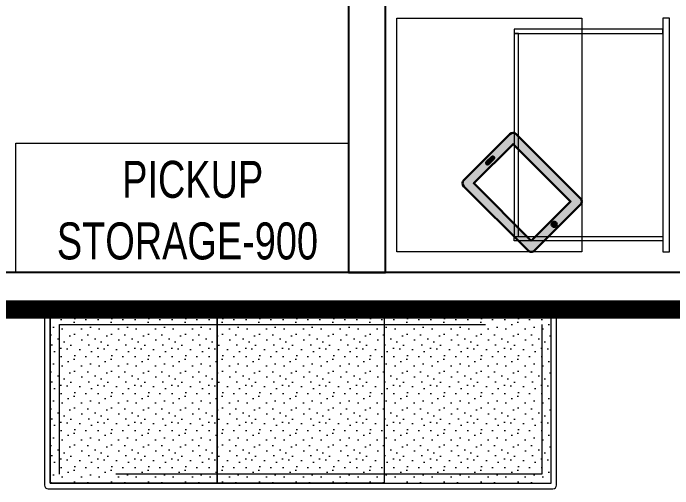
# Model space of a CAD drawing. Header units: feet. Extents: x 9494323 to 9502363, y -6780591 to -6762539.
# Drawn here: x 9498376 to 9500161, y -6769484 to -6768197 of the extents above; entities that cross this region are included whole.
import ezdxf

# ---------------------------------------------------------------- set-up
doc = ezdxf.new("R2010")
doc.units = ezdxf.units.FT
doc.header["$LTSCALE"] = 33
doc.header["$MEASUREMENT"] = 0
doc.linetypes.add('ACAD_ISO03W100', pattern=[30, 12, -18])
doc.linetypes.add('HIDDEN2', pattern=[4.7624999999999975, 3.174999999999998, -1.587499999999999])
for name, color, linetype, lineweight in [('LENS-FURNITURE', 13, 'Continuous', 9), ('LENS-HATCH', 251, 'Continuous', 5), ('LENS-PARTITION', 21, 'Continuous', 25), ('LENS-TEXT', 31, 'Continuous', 5), ('LK-FF&E FLOOR', 1, 'Continuous', 9), ('LK-FF&E WALL', 1, 'Continuous', 9), ('LK-FLUTTED FINISH', 20, 'Continuous', 30), ('LN-ELEVATION-2', 103, 'Continuous', 20), ('LN-ELEVATION-5', 167, 'Continuous', 5)]:
    doc.layers.add(name, color=color, linetype=linetype, lineweight=lineweight)
doc.styles.add('LK TXT', font='GILC____.TTF', dxfattribs={"height": 100})

# ---------------------------------------------------------------- blocks, each defined once
blk = doc.blocks.new('TRIAL SET CABINET 633x500')
at = {"layer": 'LENS-FURNITURE'}
h = blk.add_hatch(color=9, dxfattribs=at)
h.dxf.hatch_style = 1
edge = h.paths.add_edge_path()
edge.add_line((-8.54246803093703, -981.9670201920668), (115.9083254579454, -857.5162267031847))
edge.add_arc((107.4230440836399, -849.030945328879), 12.00000000009463, 315, 405)
edge.add_line((115.9083254579454, -840.5456639545736), (-58.03994271345434, -666.5973957831737))
edge.add_arc((-66.52522408775982, -675.0826771574792), 12.00000000009463, 45.00000000000002, 135)
edge.add_line((-75.01050546206531, -666.5973957831737), (-199.4612989509478, -791.0481892720562))
edge.add_arc((-190.9760175766423, -799.5334706454303), 11.99999999943607, 135.0000000031442, 225.0000000031442)
edge.add_line((-199.4612989500165, -808.0187520197359), (-25.5130307786167, -981.967020191136))
edge.add_arc((-17.02774940431148, -973.4817388177615), 11.99999999943605, 224.9999999968574, 314.9999999968578)
h.paths.add_polyline_path([(-17.02774940524252, -955.0969625067663), (89.03826777357607, -849.0309453279477), (-66.52522408775982, -693.4674534666119), (-172.5912412665784, -799.5334706454305)], flags=16)
edge = h.paths.add_edge_path(flags=16)
edge.add_line((-138.2965623782947, -741.9042679787381), (-124.1544267544522, -727.7621323548956))
edge.add_arc((-121.3259996296837, -730.5905594796641), 4.000000000031514, 45.00000000000051, 134.9999999999996, ccw=False)
edge.add_arc((-121.3259996296838, -730.5905594796641), 4.000000000031584, -45.000000000000625, 44.999999999999375, ccw=False)
edge.add_line((-118.4975725049153, -733.4189866044327), (-132.6397081287578, -747.561122228275))
edge.add_arc((-135.4681352535263, -744.7326951035067), 4.000000000031524, 225.0000000000006, 314.99999999999966, ccw=False)
edge.add_arc((-135.4681352535261, -744.7326951035066), 4.000000000031665, 135.0000000000006, 225.0000000000006, ccw=False)
edge = h.paths.add_edge_path(flags=16)
edge.add_arc((44.84409394953398, -910.9027886827243), 7, 0, 360)
at = {"layer": 'LENS-FURNITURE', "lineweight": 0}
h = blk.add_hatch(dxfattribs=at)
h.set_pattern_fill('ANSI31', color=252, scale=10, angle=405)
h.set_pattern_definition([(90, (-3772352.875833935, -3684050.327587578), (-1.25, 2e-16), [])])
edge = h.paths.add_edge_path()
edge.add_line((-138.2965623782947, -741.9042679787381), (-124.1544267544522, -727.7621323548956))
edge.add_arc((-121.3259996296837, -730.5905594796641), 4.000000000031514, 45.00000000000051, 134.9999999999996, ccw=False)
edge.add_arc((-121.3259996296838, -730.5905594796641), 4.000000000031584, -45.000000000000625, 44.999999999999375, ccw=False)
edge.add_line((-118.4975725049153, -733.4189866044327), (-132.6397081287578, -747.561122228275))
edge.add_arc((-135.4681352535263, -744.7326951035067), 4.000000000031524, 225.0000000000006, 314.99999999999966, ccw=False)
edge.add_arc((-135.4681352535261, -744.7326951035066), 4.000000000031665, 135.0000000000006, 225.0000000000006, ccw=False)
edge = h.paths.add_edge_path()
edge.add_arc((44.84409394953398, -910.9027886827243), 7, 0, 360)
at = {"layer": 'LENS-FURNITURE'}
blk.add_lwpolyline([(119.4230440827086, -352.4817388160154), (119.4230440827086, -985.4817388160156), (-380.5769559172913, -985.4817388160156), (-380.5769559172913, -352.4817388160154)], close=True, dxfattribs=at)
at = {"layer": 'LENS-FURNITURE', "color": 146}
for points in [[(338.5359051078558, -352.4817388160154), (338.5359051078558, -985.4817388160156), (356.5359051078559, -985.4817388160156), (356.5359051078559, -352.4817388160154)], [(-63.4640948921442, -382.4817388160154), (-63.4640948921442, -394.4817388160154), (338.5359051078558, -394.4817388160154), (338.5359051078558, -382.4817388160154)], [(-63.4640948921442, -394.4817388160154), (-63.4640948921442, -943.4817388160153), (-51.4640948921442, -943.4817388160153), (-51.4640948921442, -394.4817388160154)], [(-63.4640948921442, -955.4817388160152), (-63.4640948921442, -943.4817388160153), (338.5359051078558, -943.4817388160153), (338.5359051078558, -955.4817388160152)]]:
    blk.add_lwpolyline(points, close=True, dxfattribs=at)
at = {"layer": 'LENS-FURNITURE', "color": 18, "lineweight": 30}
for points in [[(-8.54246803093703, -981.9670201920668), (115.9083254579454, -857.5162267031847, 0.4142135623730951), (115.9083254579454, -840.5456639545736), (-58.03994271345434, -666.5973957831737, 0.4142135623730951), (-75.01050546206531, -666.5973957831737), (-199.4612989509478, -791.0481892720562, 0.4142135623730951), (-199.4612989500165, -808.0187520197359), (-25.51303077861669, -981.967020191136, 0.4142135623730951)], [(-138.2965623782947, -741.9042679787381), (-124.1544267544522, -727.7621323548956, -0.4142135623730951), (-118.4975725049153, -727.7621323548956), (-118.4975725049153, -727.7621323548956, -0.4142135623730951), (-118.4975725049153, -733.4189866044327), (-132.6397081287578, -747.561122228275, -0.4142135623730951), (-138.2965623782947, -747.561122228275), (-138.2965623782947, -747.561122228275, -0.4142135623730951)]]:
    blk.add_lwpolyline(points, format="xyb", close=True, dxfattribs=at)
blk.add_lwpolyline([(-17.02774940524252, -955.0969625067663), (89.03826777357607, -849.0309453279477), (-66.52522408775982, -693.4674534666119), (-172.5912412665784, -799.5334706454305)], close=True, dxfattribs=at)
blk.add_circle((44.84409394953398, -910.9027886827243), 7, dxfattribs=at)
blk = doc.blocks.new('3 seater Bench 1385')
at = {"layer": 'LENS-HATCH', "lineweight": 0}
h = blk.add_hatch(dxfattribs=at)
h.set_pattern_fill('STIP1', color=177, scale=100, angle=269.9999999999999, pattern_type=2)
h.set_pattern_definition([(270, (6617025.245374651, -170439.1063060568), (100, -1.516e-13), [0, -100]), (270, (6617009.245374652, -170451.1063060568), (100, -1.516e-13), [0, -100]), (270, (6616985.245374652, -170446.1063060568), (100, -1.516e-13), [0, -100]), (270, (6616962.245374652, -170481.1063060568), (100, -1.516e-13), [0, -100]), (270, (6616998.245374652, -170478.1063060568), (100, -1.516e-13), [0, -100]), (270, (6617022.245374652, -170505.1063060568), (100, -1.516e-13), [0, -100]), (270, (6617029.245374651, -170470.1063060568), (100, -1.516e-13), [0, -100]), (270, (6616988.245374651, -170512.1063060568), (100, -1.516e-13), [0, -100]), (270, (6616956.245374652, -170507.1063060568), (100, -1.516e-13), [0, -100]), (270, (6616941.245374651, -170433.1063060568), (100, -1.516e-13), [0, -100]), (270, (6616961.245374652, -170451.1063060568), (100, -1.516e-13), [0, -100]), (270, (6616942.245374652, -170465.1063060568), (100, -1.516e-13), [0, -100]), (270, (6617006.245374652, -170526.1063060568), (100, -1.516e-13), [0, -100]), (270, (6616981.245374652, -170494.1063060568), (100, -1.516e-13), [0, -100]), (270, (6617014.245374652, -170486.1063060568), (100, -1.516e-13), [0, -100]), (270, (6617005.245374651, -170503.1063060568), (100, -1.516e-13), [0, -100]), (270, (6616978.245374651, -170467.1063060568), (100, -1.516e-13), [0, -100]), (270, (6617032.245374652, -170495.1063060568), (100, -1.516e-13), [0, -100]), (270, (6616973.245374651, -170526.1063060568), (100, -1.516e-13), [0, -100]), (270, (6616943.245374651, -170523.1063060568), (100, -1.516e-13), [0, -100])])
h.paths.add_polyline_path([(677.5000000004657, 227.5), (225.8333333334885, 227.5), (225.8333333334885, -227.5), (677.5000000004657, -227.5)])
h.paths.add_polyline_path([(-225.8333333334885, 227.5), (225.8333333334885, 227.5), (225.8333333334885, -227.5), (-225.8333333334885, -227.5)])
h.paths.add_polyline_path([(-677.5000000004657, 227.5), (-225.8333333334885, 227.5), (-225.8333333334885, -227.5), (-677.5000000004657, -227.5)])
at = {"layer": 'LN-ELEVATION-2', "ltscale": 0.5}
for points in [[(-677.5000000004657, 227.5), (-225.8333333334885, 227.5), (-225.8333333334885, -227.5), (-677.5000000004657, -227.5)], [(-225.8333333334885, 227.5), (225.8333333334885, 227.5), (225.8333333334885, -227.5), (-225.8333333334885, -227.5)], [(677.5000000004657, 227.5), (225.8333333334885, 227.5), (225.8333333334885, -227.5), (677.5000000004657, -227.5)]]:
    blk.add_lwpolyline(points, close=True, dxfattribs=at)
at = {"layer": 'LN-ELEVATION-5', "ltscale": 0.5}
blk.add_lwpolyline([(682.4999999995343, 242.5), (-682.5000000004655, 242.5, 0.4142135623730951), (-692.5000000004655, 232.5), (-692.5000000004655, -232.5, 0.4142135623730951), (-682.5000000004655, -242.5), (682.4999999995343, -242.5, 0.4142135623730951), (692.4999999995343, -232.5), (692.4999999995343, 232.5, 0.4142135623730951)], format="xyb", close=True, dxfattribs=at)
blk.add_lwpolyline([(677.4999999995343, 227.5), (-677.5000000004657, 227.5), (-677.5000000004657, -227.5), (677.4999999995343, -227.5)], close=True, dxfattribs=at)
at = {"layer": 'LN-ELEVATION-5', "linetype": 'HIDDEN2', "ltscale": 11}
blk.add_lwpolyline([(-652.5000000004657, 202.5), (652.5000000004657, 202.5), (652.5000000004657, -202.5), (-652.5000000004657, -202.5)], close=True, dxfattribs=at)

msp = doc.modelspace()

# ---------------------------------------------------------------- linework, layer by layer
at = {"layer": 'LENS-PARTITION'}
for points in [[(9499283.184372371, -6768898.838432687), (9499383.184372377, -6768898.838432687), (9499383.18437238, -6767498.83843269), (9499283.184372375, -6767498.83843269)], [(9500483.184376517, -6768898.838432687), (9497883.184376497, -6768898.838432687), (9497883.184376497, -6768998.838432687), (9500483.184376517, -6768998.838432687)]]:
    msp.add_lwpolyline(points, close=True, dxfattribs=at)
at = {"layer": 'LK-FF&E WALL'}
msp.add_lwpolyline([(9498383.184372375, -6768898.838432687), (9498383.184372375, -6768548.838432687), (9499283.184372375, -6768548.838432687), (9499283.184372375, -6768898.838432687)], close=True, dxfattribs=at)
at = {"layer": 'LK-FLUTTED FINISH', "linetype": 'ACAD_ISO03W100', "ltscale": 0.05, "const_width": 50}
msp.add_lwpolyline([(9496183.18437652, -6768998.838432687), (9501233.184376515, -6768998.838432687)], dxfattribs=at)

# ---------------------------------------------------------------- block references
at = {"layer": 'LENS-FURNITURE'}
msp.add_blockref('TRIAL SET CABINET 633x500', (9499794.947586738, -6767857.285280102), dxfattribs=at)
at = {"layer": 'LK-FF&E FLOOR'}
msp.add_blockref('3 seater Bench 1385', (9499153.803081283, -6769241.338432688), dxfattribs=at)

# ---------------------------------------------------------------- texts
at = {"layer": 'LENS-TEXT', "color": 0, "linetype": 'Continuous', "ltscale": 3, "insert": (9498847.800357537, -6768730.38392011), "char_height": 100, "attachment_point": 5, "style": 'LK TXT'}
msp.add_mtext_dynamic_manual_height_columns(' PICKUP \\PSTORAGE-900', width=1099.486866972408, gutter_width=0.9999999999999992, heights=[0], dxfattribs=at)

doc.saveas('drawing.dxf')
